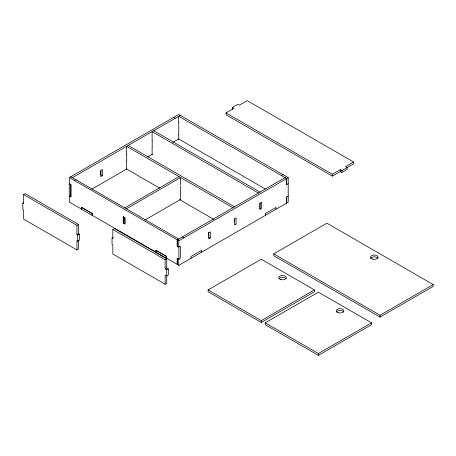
<?xml version="1.0" encoding="UTF-8"?>
<svg xmlns="http://www.w3.org/2000/svg" width="456" height="456" viewBox="0 0 456 456"><rect width="100%" height="100%" fill="white"/><g stroke="black" fill="none" stroke-linecap="round" stroke-linejoin="round"><path stroke-width="0.68" d="M208.757 235.792L208.762 232.72L210.301 231.836L210.301 237.969L208.757 238.858L208.705 232.275M234.532 221.924L234.538 218.851L236.122 217.939L236.071 224.101M23.598 194.575L25.188 193.657L78.529 224.455L78.529 233.66L76.939 234.578L76.939 225.372L23.598 194.575L23.598 203.781L22.8 203.319L22.8 209.458L23.598 209.914L23.598 219.119L76.939 249.916L78.529 248.999L78.529 240.506M22.8 203.319L23.86 202.709M69.397 177.555L177.338 239.879L177.338 246.012L178.883 246.901L178.883 259.179L177.338 258.29L177.338 264.423L166.657 258.256L166.657 256.414L156.026 250.281L156.026 252.122L92.249 215.3L92.249 213.459L81.618 207.32L81.618 209.161L69.397 202.105L69.397 195.966L70.936 196.855L70.936 184.583L69.397 183.694L69.397 177.555L178.724 114.439L288.209 177.646L288.209 202.196L178.763 265.386L177.167 264.463L177.167 258.33L178.763 259.247L180.32 258.347L180.32 246.075L178.763 246.975L177.167 246.052L177.167 239.919L285.108 177.595L286.704 178.518L286.704 184.651M72.373 177.68L180.32 115.357M74.539 180.525L75.97 179.692M102.457 175.651L100.787 176.614L100.787 170.481L102.457 169.518L102.457 175.651L100.861 174.733L100.861 170.641M232.4 107.388L237.713 104.321L239.303 105.239L247.272 100.633L353.571 162.005L353.571 163.841L341.875 170.595L341.875 172.431L340.284 171.513L332.31 176.113L226.011 114.747L226.011 112.906L233.985 108.306L232.4 107.388L232.4 109.223M91.912 189.103L126.802 168.959M147.653 156.927L152.555 154.094M172.818 142.397L178.724 138.983L265.466 189.069M76.939 225.372L78.529 224.455M76.939 234.578L77.737 235.04L79.327 234.122L79.327 240.255L77.737 241.173L76.939 240.711L76.939 249.916M124.853 207.879L179.065 176.58M126.443 208.797L180.656 177.498L180.656 184.805M165.146 284.219L112.843 254.02L112.843 244.815L112.051 244.359L112.051 238.22L112.843 238.676L112.843 229.471L114.433 228.553L166.736 258.751L166.736 267.957L168.332 268.875L168.332 275.014L166.742 275.931L165.146 275.008L165.146 284.219L166.736 283.296L166.742 269.792L168.332 268.875M112.051 238.22L113.111 237.605M144.928 220.037L180.656 199.409L180.656 192.107M281.46 175.594L283.051 174.671M177.338 239.879L178.775 239.047L70.777 176.757M177.167 239.919L178.763 240.836L288.209 177.646M288.243 183.768L286.613 184.703L286.613 178.57L178.678 116.251L178.678 122.39M112.843 229.471L165.146 259.669L166.736 258.751M236.122 224.073L234.532 224.99L234.532 218.857M288.243 196.04L286.613 196.981L286.613 203.119M165.146 259.669L165.146 268.875L166.736 267.957M226.011 112.906L332.31 174.277L340.284 169.678L341.875 170.595M353.571 162.005L345.597 166.605L347.193 167.529L347.193 169.364L341.875 172.431M265.352 213.55L276.022 207.389L275.983 209.253M208.124 289.908L261.277 259.219L314.423 289.908L314.423 291.749L261.277 322.432L208.124 291.749L208.124 289.908L261.277 320.591L314.423 289.908M273.754 253.878L326.901 223.195L433.2 284.567L433.2 286.408L380.053 317.091L273.754 255.719L273.754 253.878L380.053 315.25L433.2 284.567M265.232 322.842L318.379 292.153L371.532 322.842L371.532 324.683L318.379 355.366L265.232 324.683L265.232 322.842L318.379 353.525L371.532 322.842M173.582 117.403L175.178 118.326M153.706 130.724L260 192.09M258.409 193.008L152.116 131.641L152.116 140.847M128.233 145.43L234.526 206.802M232.936 207.719L126.643 146.347L126.643 154.863M159.822 188.208L126.643 169.056L126.643 161.002M179.482 199.563L213.892 219.427M208.705 237.052L210.301 237.969M182.309 236.949L183.899 237.867M165.146 268.875L166.742 269.792M78.529 233.66L79.327 234.122M380.053 315.25L380.053 317.091M340.284 169.678L340.284 171.513M332.31 174.277L332.31 176.113M318.379 353.525L318.379 355.366M286.704 196.929L286.704 203.062M265.392 213.528L265.352 215.392M261.277 320.591L261.277 322.432M260.005 203.137L260.005 209.275M201.575 252.214L201.615 250.35L190.944 256.506L190.944 258.347M180.582 186.002L180.582 191.68M178.775 122.385L178.775 134.657M178.763 240.836L178.763 246.975M178.763 259.247L178.763 265.386M178.678 134.662L178.678 139.439M152.184 140.807L152.184 146.94M152.116 146.98L152.116 154.772M126.728 154.812L126.728 160.951M77.737 235.04L77.737 241.173M336.437 312.092A3.756 2.172 0 0 1 340.062 310.485A3.756 2.172 0 0 1 343.693 312.092M278.901 278.912A3.756 2.172 0 0 1 282.532 277.305A3.756 2.172 0 0 1 286.163 278.912M370.665 258.484A3.756 2.172 0 0 1 374.296 256.876A3.756 2.172 0 0 1 377.927 258.484M123.331 216.754L123.325 223.007L125.024 223.987L125.024 217.729L123.331 216.754M261.596 202.219L259.926 203.182L259.926 209.321L261.596 208.352L261.596 202.219M70.834 184.703L69.244 183.785L69.244 196.057L70.834 196.975L70.834 184.703M124.819 217.843L123.223 216.925L123.223 223.064L124.819 223.981L124.819 217.843M92.089 213.55L81.459 207.412L81.459 209.253L92.089 215.392L92.089 213.55M166.497 256.506L155.866 250.372L155.866 252.214L166.497 258.347L166.497 256.506M338.187 312.691A3.756 2.172 0 0 0 343.824 310.81A3.756 2.172 0 0 0 338.187 308.934A3.756 2.172 0 0 0 338.187 312.691M280.657 279.511A3.756 2.172 0 0 0 286.294 277.63A3.756 2.172 0 0 0 280.657 275.755A3.756 2.172 0 0 0 280.657 279.511M372.415 259.082A3.756 2.172 0 0 0 378.052 257.201A3.756 2.172 0 0 0 372.415 255.32A3.756 2.172 0 0 0 372.415 259.082"/></g></svg>
